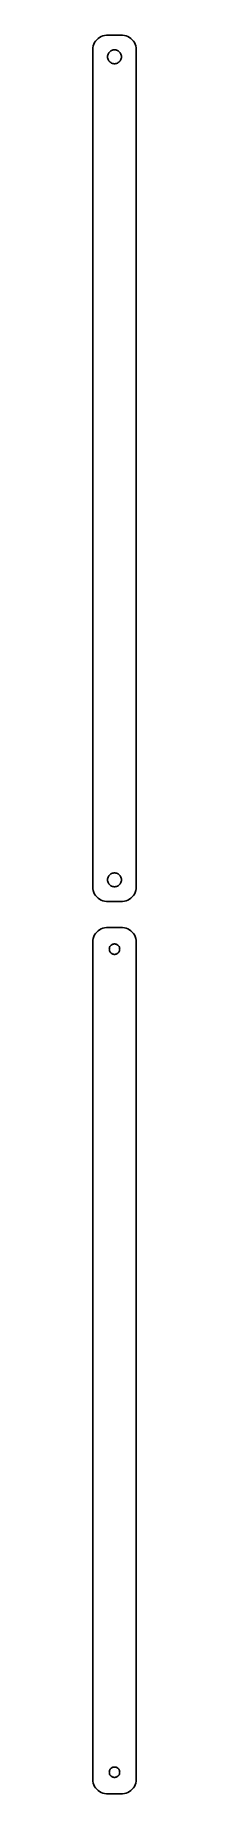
# Model space of a CAD drawing. Header units: metres. Extents: x -8 to 8, y 159 to 768.
import ezdxf

# ---------------------------------------------------------------- set-up
doc = ezdxf.new("R2010")
doc.units = ezdxf.units.M

msp = doc.modelspace()

# ---------------------------------------------------------------- linework, layer by layer
for p, q in [((-4.62889, 767.524), (-5.17912, 767.222)), ((-4.04507, 767.755), (-4.62889, 767.524)), ((-3.4369, 767.911), (-4.04507, 767.755)), ((-2.81395, 767.99), (-3.4369, 767.911)), ((2.81395, 767.99), (-2.81395, 767.99)), ((3.4369, 767.911), (2.81395, 767.99)), ((4.04507, 767.755), (3.4369, 767.911)), ((4.62889, 767.524), (4.04507, 767.755)), ((5.17912, 767.222), (4.62889, 767.524)), ((-7.46057, 763.627), (-7.5, 763)), ((-7.5, 763), (-7.5, 473)), ((-7.34291, 764.243), (-7.46057, 763.627)), ((-7.14888, 764.841), (-7.34291, 764.243)), ((-6.88153, 765.409), (-7.14888, 764.841)), ((-6.54507, 765.939), (-6.88153, 765.409)), ((-6.14484, 766.423), (-6.54507, 765.939)), ((-5.68712, 766.853), (-6.14484, 766.423)), ((-5.17912, 767.222), (-5.68712, 766.853)), ((-2.32458, 761.097), (-2.23146, 761.383)), ((-2.23146, 761.383), (-2.10313, 761.656)), ((-2.10313, 761.656), (-1.94164, 761.911)), ((-1.94164, 761.911), (-1.74951, 762.143)), ((-1.74951, 762.143), (-1.52982, 762.349)), ((-1.52982, 762.349), (-1.28598, 762.526)), ((-1.28598, 762.526), (-1.02187, 762.672)), ((-1.02187, 762.672), (-0.741638, 762.783)), ((-0.741638, 762.783), (-0.449707, 762.857)), ((-0.449707, 762.857), (-0.150696, 762.895)), ((-0.150696, 762.895), (0.150696, 762.895)), ((0.150696, 762.895), (0.449707, 762.857)), ((0.449707, 762.857), (0.741638, 762.783)), ((0.741638, 762.783), (1.02187, 762.672)), ((1.02187, 762.672), (1.28598, 762.526)), ((1.28598, 762.526), (1.52982, 762.349)), ((1.52982, 762.349), (1.74951, 762.143)), ((1.74951, 762.143), (1.94164, 761.911)), ((1.94164, 761.911), (2.10313, 761.656)), ((2.10313, 761.656), (2.23146, 761.383)), ((2.23146, 761.383), (2.32458, 761.097)), ((5.68712, 766.853), (5.17912, 767.222)), ((6.14484, 766.423), (5.68712, 766.853)), ((6.54507, 765.939), (6.14484, 766.423)), ((6.88153, 765.409), (6.54507, 765.939)), ((7.14888, 764.841), (6.88153, 765.409)), ((7.34291, 764.243), (7.14888, 764.841)), ((7.46057, 763.627), (7.34291, 764.243)), ((7.5, 763), (7.46057, 763.627)), ((7.5, 473), (7.5, 763)), ((-2.39999, 760.5), (-2.38107, 760.801)), ((-2.38107, 760.199), (-2.39999, 760.5)), ((-2.38107, 760.801), (-2.32458, 761.097)), ((-2.32458, 759.903), (-2.38107, 760.199)), ((-2.23146, 759.617), (-2.32458, 759.903)), ((-2.10313, 759.344), (-2.23146, 759.617)), ((-1.94164, 759.089), (-2.10313, 759.344)), ((-1.74951, 758.857), (-1.94164, 759.089)), ((-1.52982, 758.651), (-1.74951, 758.857)), ((-1.28598, 758.474), (-1.52982, 758.651)), ((-1.02187, 758.328), (-1.28598, 758.474)), ((-0.741638, 758.217), (-1.02187, 758.328)), ((-0.449707, 758.143), (-0.741638, 758.217)), ((-0.150696, 758.105), (-0.449707, 758.143)), ((0.150696, 758.105), (-0.150696, 758.105)), ((0.449707, 758.143), (0.150696, 758.105)), ((0.741638, 758.217), (0.449707, 758.143)), ((1.02187, 758.328), (0.741638, 758.217)), ((1.28598, 758.474), (1.02187, 758.328)), ((1.52982, 758.651), (1.28598, 758.474)), ((1.74951, 758.857), (1.52982, 758.651)), ((1.94164, 759.089), (1.74951, 758.857)), ((2.10313, 759.344), (1.94164, 759.089)), ((2.23146, 759.617), (2.10313, 759.344)), ((2.32458, 759.903), (2.23146, 759.617)), ((2.32458, 761.097), (2.38107, 760.801)), ((2.38107, 760.199), (2.32458, 759.903)), ((2.38107, 760.801), (2.39999, 760.5)), ((2.39999, 760.5), (2.38107, 760.199)), ((-2.39999, 475.5), (-2.38107, 475.801)), ((-2.38107, 475.199), (-2.39999, 475.5)), ((-2.38107, 475.801), (-2.32458, 476.097)), ((-2.32458, 474.903), (-2.38107, 475.199)), ((-2.32458, 476.097), (-2.23146, 476.383)), ((-2.23146, 476.383), (-2.10313, 476.656)), ((-2.10313, 476.656), (-1.94164, 476.911)), ((-1.94164, 476.911), (-1.74951, 477.143)), ((-1.74951, 477.143), (-1.52982, 477.349)), ((-1.52982, 477.349), (-1.28598, 477.526)), ((-1.28598, 477.526), (-1.02187, 477.672)), ((-1.02187, 477.672), (-0.741638, 477.783)), ((-0.741638, 477.783), (-0.449707, 477.857)), ((-0.449707, 477.857), (-0.150696, 477.895)), ((-0.150696, 477.895), (0.150696, 477.895)), ((0.150696, 477.895), (0.449707, 477.857)), ((0.449707, 477.857), (0.741638, 477.783)), ((0.741638, 477.783), (1.02187, 477.672)), ((1.02187, 477.672), (1.28598, 477.526)), ((1.28598, 477.526), (1.52982, 477.349)), ((1.52982, 477.349), (1.74951, 477.143)), ((1.74951, 477.143), (1.94164, 476.911)), ((1.94164, 476.911), (2.10313, 476.656)), ((2.10313, 476.656), (2.23146, 476.383)), ((2.23146, 476.383), (2.32458, 476.097)), ((2.32458, 476.097), (2.38107, 475.801)), ((2.38107, 475.199), (2.32458, 474.903)), ((2.38107, 475.801), (2.39999, 475.5)), ((2.39999, 475.5), (2.38107, 475.199)), ((-7.5, 473), (-7.46057, 472.373)), ((-7.46057, 472.373), (-7.34291, 471.757)), ((-7.34291, 471.757), (-7.14888, 471.159)), ((-7.14888, 471.159), (-6.88153, 470.591)), ((-6.88153, 470.591), (-6.54507, 470.061)), ((-6.54507, 470.061), (-6.14484, 469.577)), ((-6.14484, 469.577), (-5.68712, 469.147)), ((-5.68712, 469.147), (-5.17912, 468.778)), ((-2.23146, 474.617), (-2.32458, 474.903)), ((-2.10313, 474.344), (-2.23146, 474.617)), ((-1.94164, 474.089), (-2.10313, 474.344)), ((-1.74951, 473.857), (-1.94164, 474.089)), ((-1.52982, 473.651), (-1.74951, 473.857)), ((-1.28598, 473.474), (-1.52982, 473.651)), ((-1.02187, 473.328), (-1.28598, 473.474)), ((-0.741638, 473.217), (-1.02187, 473.328)), ((-0.449707, 473.143), (-0.741638, 473.217)), ((-0.150696, 473.105), (-0.449707, 473.143)), ((0.150696, 473.105), (-0.150696, 473.105)), ((0.449707, 473.143), (0.150696, 473.105)), ((0.741638, 473.217), (0.449707, 473.143)), ((1.02187, 473.328), (0.741638, 473.217)), ((1.28598, 473.474), (1.02187, 473.328)), ((1.52982, 473.651), (1.28598, 473.474)), ((1.74951, 473.857), (1.52982, 473.651)), ((1.94164, 474.089), (1.74951, 473.857)), ((2.10313, 474.344), (1.94164, 474.089)), ((2.23146, 474.617), (2.10313, 474.344)), ((2.32458, 474.903), (2.23146, 474.617)), ((5.17912, 468.778), (5.68712, 469.147)), ((5.68712, 469.147), (6.14484, 469.577)), ((6.14484, 469.577), (6.54507, 470.061)), ((6.54507, 470.061), (6.88153, 470.591)), ((6.88153, 470.591), (7.14888, 471.159)), ((7.14888, 471.159), (7.34291, 471.757)), ((7.34291, 471.757), (7.46057, 472.373)), ((7.46057, 472.373), (7.5, 473)), ((-5.17912, 468.778), (-4.62889, 468.476)), ((-4.62889, 468.476), (-4.04507, 468.245)), ((-4.04507, 468.245), (-3.4369, 468.089)), ((-3.4369, 468.089), (-2.81395, 468.01)), ((-2.81395, 468.01), (2.81395, 468.01)), ((2.81395, 468.01), (3.4369, 468.089)), ((3.4369, 468.089), (4.04507, 468.245)), ((4.04507, 468.245), (4.62889, 468.476)), ((4.62889, 468.476), (5.17912, 468.778)), ((-6.54507, 456.939), (-6.88153, 456.409)), ((-6.14484, 457.423), (-6.54507, 456.939)), ((-5.68712, 457.853), (-6.14484, 457.423)), ((-5.17912, 458.222), (-5.68712, 457.853)), ((-4.62889, 458.524), (-5.17912, 458.222)), ((-4.04507, 458.755), (-4.62889, 458.524)), ((-3.4369, 458.911), (-4.04507, 458.755)), ((-2.81395, 458.99), (-3.4369, 458.911)), ((2.81395, 458.99), (-2.81395, 458.99)), ((3.4369, 458.911), (2.81395, 458.99)), ((4.04507, 458.755), (3.4369, 458.911)), ((4.62889, 458.524), (4.04507, 458.755)), ((5.17912, 458.222), (4.62889, 458.524)), ((5.68712, 457.853), (5.17912, 458.222)), ((6.14484, 457.423), (5.68712, 457.853)), ((6.54507, 456.939), (6.14484, 457.423)), ((6.88153, 456.409), (6.54507, 456.939)), ((-7.46057, 454.627), (-7.5, 454)), ((-7.5, 454), (-7.5, 164)), ((-7.34291, 455.243), (-7.46057, 454.627)), ((-7.14888, 455.841), (-7.34291, 455.243)), ((-6.88153, 456.409), (-7.14888, 455.841)), ((-1.79999, 451.5), (-1.7858, 451.726)), ((-1.7858, 451.274), (-1.79999, 451.5)), ((-1.7858, 451.726), (-1.74344, 451.948)), ((-1.74344, 451.052), (-1.7858, 451.274)), ((-1.74344, 451.948), (-1.67358, 452.163)), ((-1.67358, 450.837), (-1.74344, 451.052)), ((-1.67358, 452.163), (-1.57735, 452.367)), ((-1.57735, 450.633), (-1.67358, 450.837)), ((-1.57735, 452.367), (-1.45622, 452.558)), ((-1.45622, 452.558), (-1.31213, 452.732)), ((-1.31213, 452.732), (-1.14735, 452.887)), ((-1.14735, 452.887), (-0.964478, 453.02)), ((-0.964478, 453.02), (-0.766388, 453.129)), ((-0.766388, 453.129), (-0.556229, 453.212)), ((-0.556229, 453.212), (-0.33728, 453.268)), ((-0.33728, 453.268), (-0.113022, 453.296)), ((-0.113022, 453.296), (0.113022, 453.296)), ((0.113022, 453.296), (0.33728, 453.268)), ((0.33728, 453.268), (0.556229, 453.212)), ((0.556229, 453.212), (0.766388, 453.129)), ((0.766388, 453.129), (0.964478, 453.02)), ((0.964478, 453.02), (1.14735, 452.887)), ((1.14735, 452.887), (1.31213, 452.732)), ((1.31213, 452.732), (1.45622, 452.558)), ((1.45622, 452.558), (1.57735, 452.367)), ((1.57735, 452.367), (1.67358, 452.163)), ((1.67358, 450.837), (1.57735, 450.633)), ((1.67358, 452.163), (1.74344, 451.948)), ((1.74344, 451.052), (1.67358, 450.837)), ((1.74344, 451.948), (1.7858, 451.726)), ((1.7858, 451.274), (1.74344, 451.052)), ((1.7858, 451.726), (1.79999, 451.5)), ((1.79999, 451.5), (1.7858, 451.274)), ((7.14888, 455.841), (6.88153, 456.409)), ((7.34291, 455.243), (7.14888, 455.841)), ((7.46057, 454.627), (7.34291, 455.243)), ((7.5, 454), (7.46057, 454.627)), ((7.5, 164), (7.5, 454)), ((-1.45622, 450.442), (-1.57735, 450.633)), ((-1.31213, 450.268), (-1.45622, 450.442)), ((-1.14735, 450.113), (-1.31213, 450.268)), ((-0.964478, 449.98), (-1.14735, 450.113)), ((-0.766388, 449.871), (-0.964478, 449.98)), ((-0.556229, 449.788), (-0.766388, 449.871)), ((-0.33728, 449.732), (-0.556229, 449.788)), ((-0.113022, 449.704), (-0.33728, 449.732)), ((0.113022, 449.704), (-0.113022, 449.704)), ((0.33728, 449.732), (0.113022, 449.704)), ((0.556229, 449.788), (0.33728, 449.732)), ((0.766388, 449.871), (0.556229, 449.788)), ((0.964478, 449.98), (0.766388, 449.871)), ((1.14735, 450.113), (0.964478, 449.98)), ((1.31213, 450.268), (1.14735, 450.113)), ((1.45622, 450.442), (1.31213, 450.268)), ((1.57735, 450.633), (1.45622, 450.442)), ((-1.79999, 166.5), (-1.7858, 166.726)), ((-1.7858, 166.274), (-1.79999, 166.5)), ((-1.7858, 166.726), (-1.74344, 166.948)), ((-1.74344, 166.052), (-1.7858, 166.274)), ((-1.74344, 166.948), (-1.67358, 167.163)), ((-1.67358, 165.837), (-1.74344, 166.052)), ((-1.67358, 167.163), (-1.57735, 167.367)), ((-1.57735, 165.633), (-1.67358, 165.837)), ((-1.57735, 167.367), (-1.45622, 167.558)), ((-1.45622, 165.442), (-1.57735, 165.633)), ((-1.45622, 167.558), (-1.31213, 167.732)), ((-1.31213, 165.268), (-1.45622, 165.442)), ((-1.31213, 167.732), (-1.14735, 167.887)), ((-1.14735, 165.113), (-1.31213, 165.268)), ((-1.14735, 167.887), (-0.964478, 168.02)), ((-0.964478, 164.98), (-1.14735, 165.113)), ((-0.964478, 168.02), (-0.766388, 168.129)), ((-0.766388, 164.871), (-0.964478, 164.98)), ((-0.766388, 168.129), (-0.556229, 168.212)), ((-0.556229, 164.788), (-0.766388, 164.871)), ((-0.556229, 168.212), (-0.33728, 168.268)), ((-0.33728, 164.732), (-0.556229, 164.788)), ((-0.33728, 168.268), (-0.113022, 168.296)), ((-0.113022, 164.704), (-0.33728, 164.732)), ((-0.113022, 168.296), (0.113022, 168.296)), ((0.113022, 164.704), (-0.113022, 164.704)), ((0.113022, 168.296), (0.33728, 168.268)), ((0.33728, 164.732), (0.113022, 164.704)), ((0.33728, 168.268), (0.556229, 168.212)), ((0.556229, 164.788), (0.33728, 164.732)), ((0.556229, 168.212), (0.766388, 168.129)), ((0.766388, 164.871), (0.556229, 164.788)), ((0.766388, 168.129), (0.964478, 168.02)), ((0.964478, 164.98), (0.766388, 164.871)), ((0.964478, 168.02), (1.14735, 167.887)), ((1.14735, 165.113), (0.964478, 164.98)), ((1.14735, 167.887), (1.31213, 167.732)), ((1.31213, 165.268), (1.14735, 165.113)), ((1.31213, 167.732), (1.45622, 167.558)), ((1.45622, 165.442), (1.31213, 165.268)), ((1.45622, 167.558), (1.57735, 167.367)), ((1.57735, 165.633), (1.45622, 165.442)), ((1.57735, 167.367), (1.67358, 167.163)), ((1.67358, 165.837), (1.57735, 165.633)), ((1.67358, 167.163), (1.74344, 166.948)), ((1.74344, 166.052), (1.67358, 165.837)), ((1.74344, 166.948), (1.7858, 166.726)), ((1.7858, 166.274), (1.74344, 166.052)), ((1.7858, 166.726), (1.79999, 166.5)), ((1.79999, 166.5), (1.7858, 166.274)), ((-7.5, 164), (-7.46057, 163.373)), ((-7.46057, 163.373), (-7.34291, 162.757)), ((-7.34291, 162.757), (-7.14888, 162.159)), ((-7.14888, 162.159), (-6.88153, 161.591)), ((-6.88153, 161.591), (-6.54507, 161.061)), ((-6.54507, 161.061), (-6.14484, 160.577)), ((-6.14484, 160.577), (-5.68712, 160.147)), ((-5.68712, 160.147), (-5.17912, 159.778)), ((-5.17912, 159.778), (-4.62889, 159.476)), ((-4.62889, 159.476), (-4.04507, 159.245)), ((-4.04507, 159.245), (-3.4369, 159.089)), ((-3.4369, 159.089), (-2.81395, 159.01)), ((-2.81395, 159.01), (2.81395, 159.01)), ((2.81395, 159.01), (3.4369, 159.089)), ((3.4369, 159.089), (4.04507, 159.245)), ((4.04507, 159.245), (4.62889, 159.476)), ((4.62889, 159.476), (5.17912, 159.778)), ((5.17912, 159.778), (5.68712, 160.147)), ((5.68712, 160.147), (6.14484, 160.577)), ((6.14484, 160.577), (6.54507, 161.061)), ((6.54507, 161.061), (6.88153, 161.591)), ((6.88153, 161.591), (7.14888, 162.159)), ((7.14888, 162.159), (7.34291, 162.757)), ((7.34291, 162.757), (7.46057, 163.373)), ((7.46057, 163.373), (7.5, 164))]:
    msp.add_line(p, q)

doc.saveas('drawing.dxf')
